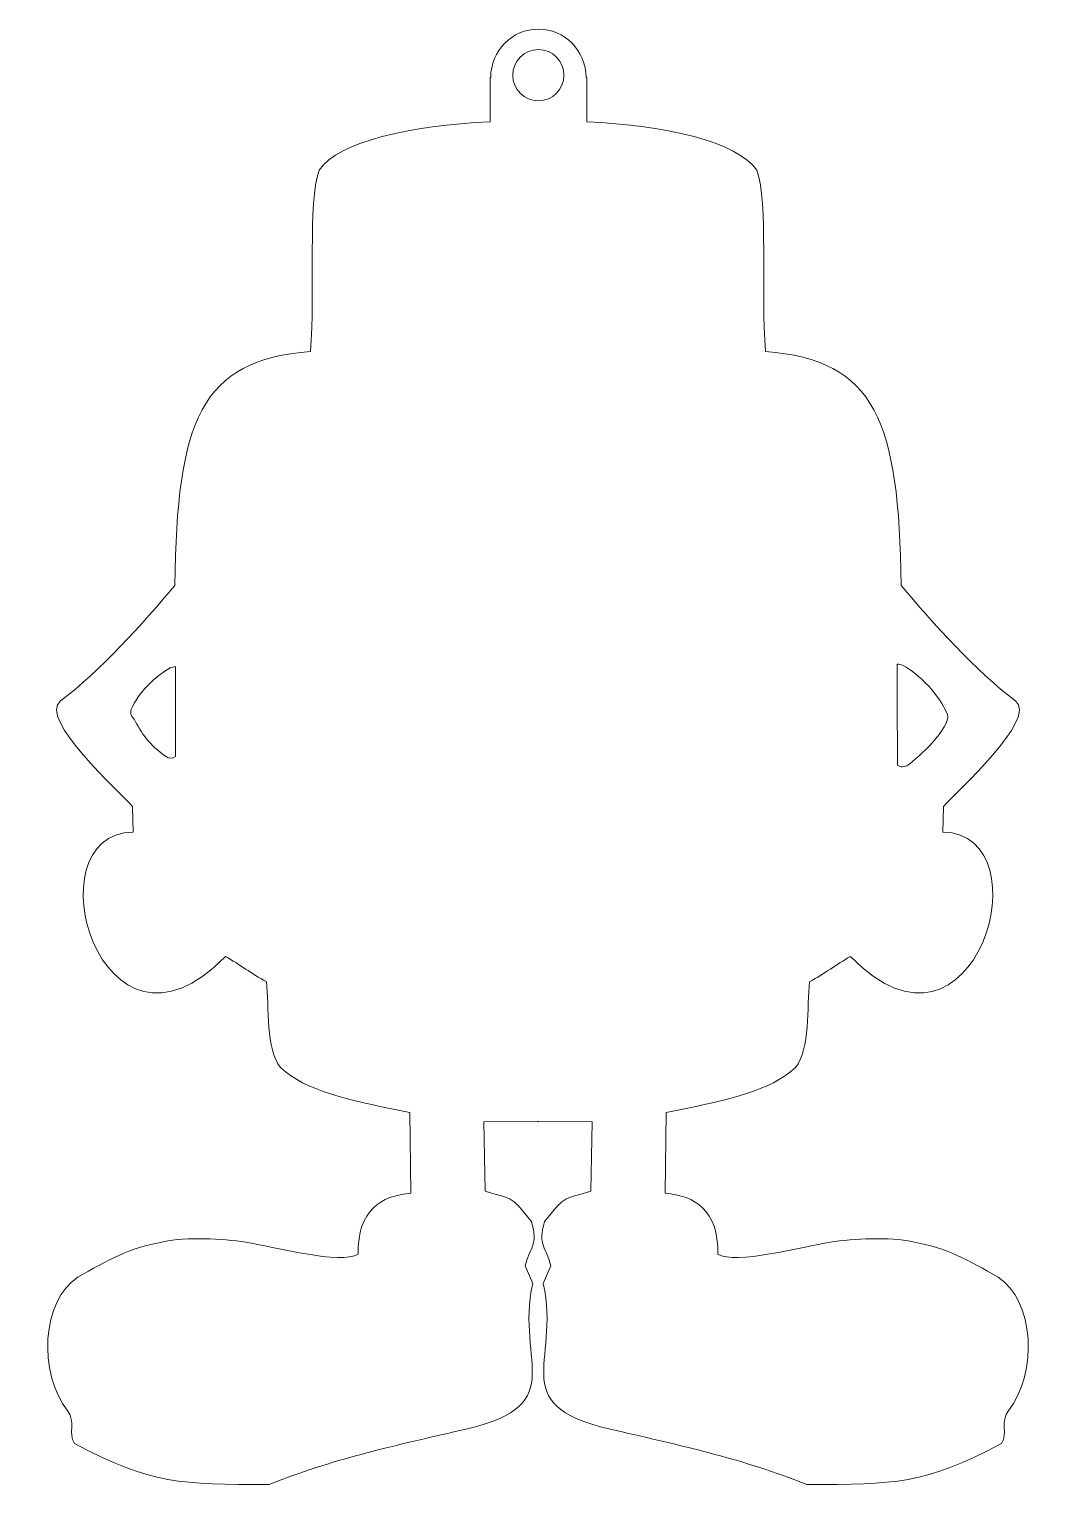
# Model space of a CAD drawing. Header units: millimetres. Extents: x -29.8 to 29.8, y -42.6 to 42.6.
import ezdxf

# ---------------------------------------------------------------- set-up
doc = ezdxf.new("R2010")
doc.units = ezdxf.units.MM
doc.header["$MEASUREMENT"] = 0
doc.layers.add('Camada 1', color=7, linetype='Continuous')

msp = doc.modelspace()

# ---------------------------------------------------------------- linework, layer by layer
at = {"layer": 'Camada 1', "color": 240, "lineweight": 9}
msp.add_ellipse((0.0218, 39.9095), major_axis=(0, 1.5), ratio=1, dxfattribs=at)
for points, knots in [([(2.8539, 37.1861), (7.4962, 36.9511), (11.6612, 36.0354), (12.8248, 34.3479), (12.8248, 34.3479), (13.5033, 32.4157), (13.0431, 27.2861), (13.3308, 23.723), (13.3308, 23.723), (19.7733, 23.2666), (21.1677, 19.6397), (21.2685, 10.0353), (21.2685, 10.0353), (23.1217, 7.8263), (25.6967, 4.9874), (27.9678, 3.2706), (27.9678, 3.2706), (29.3428, 2.2314), (24.4381, -2.1082), (23.7646, -2.9135), (23.7646, -2.9135), (23.7646, -2.9135), (23.7148, -4.4135), (23.7148, -4.4135), (23.7148, -4.4135), (29.8168, -4.4859), (25.6028, -19.2249), (18.3192, -11.6946), (18.3192, -11.6946), (17.4729, -12.1513), (16.8043, -12.6992), (15.9138, -13.171), (15.9138, -13.171), (15.7518, -14.6611), (15.9455, -17.1225), (15.0961, -18.1856), (15.0961, -18.1856), (13.6379, -19.5875), (10.903, -20.1001), (8.9675, -20.5326), (8.9675, -20.5326), (8.9675, -20.5326), (7.5098, -20.8356), (7.5098, -20.8356), (7.5098, -20.8356), (7.5098, -20.8356), (7.4412, -25.5443), (7.4412, -25.5443), (7.4412, -25.5443), (9.2173, -25.7304), (10.5551, -26.5219), (10.5447, -29.1173), (10.5447, -29.1173), (11.5105, -29.7719), (15.5079, -28.6807), (17.1254, -28.4215), (17.1254, -28.4215), (18.4872, -28.2267), (20.6155, -28.0885), (21.9534, -28.4054), (21.9534, -28.4054), (23.9676, -28.7496), (25.2402, -29.4961), (26.9648, -30.4747), (26.9648, -30.4747), (29.063, -31.8384), (29.3244, -36.0524), (27.5523, -38.3125), (27.5523, -38.3125), (27.0746, -38.9219), (27.5351, -39.5969), (27.1627, -40.2077), (27.1627, -40.2077), (22.6112, -42.6348), (20.9412, -42.5999), (15.7545, -42.6091), (15.7545, -42.6091), (11.9502, -41.1099), (8.8243, -40.4441), (4.8538, -39.5099), (4.8538, -39.5099), (-2.1659, -38.098), (1.3819, -35.5688), (0.3052, -30.8418), (0.3052, -30.8418), (0.3052, -30.8418), (0.7474, -29.8105), (0.7474, -29.8105), (0.7474, -29.8105), (0.5255, -28.7915), (-0.0479, -28.5925), (0.3841, -27.2142), (0.3841, -27.2142), (1.5694, -25.7425), (1.3023, -25.989), (3.1036, -25.4306), (3.1036, -25.4306), (3.1036, -25.4306), (3.1667, -21.3823), (3.1667, -21.3823), (3.1667, -21.3823), (3.1667, -21.3823), (0.0335, -21.3607), (0.0335, -21.3607), (0.0335, -21.3607), (0.0335, -21.3607), (-0.0335, -21.3607), (-0.0335, -21.3607), (-0.0335, -21.3607), (-0.0335, -21.3607), (-3.1667, -21.3823), (-3.1667, -21.3823), (-3.1667, -21.3823), (-3.1667, -21.3823), (-3.1036, -25.4306), (-3.1036, -25.4306), (-3.1036, -25.4306), (-1.3023, -25.989), (-1.5694, -25.7425), (-0.3841, -27.2142), (-0.3841, -27.2142), (0.0479, -28.5925), (-0.5255, -28.7915), (-0.7474, -29.8105), (-0.7474, -29.8105), (-0.7474, -29.8105), (-0.3052, -30.8418), (-0.3052, -30.8418), (-0.3052, -30.8418), (-1.3819, -35.5688), (2.1659, -38.098), (-4.8538, -39.5099), (-4.8538, -39.5099), (-8.8243, -40.4441), (-11.9502, -41.1099), (-15.7545, -42.6091), (-15.7545, -42.6091), (-20.9412, -42.5999), (-22.6112, -42.6348), (-27.1627, -40.2077), (-27.1627, -40.2077), (-27.5351, -39.5969), (-27.0746, -38.9219), (-27.5523, -38.3125), (-27.5523, -38.3125), (-29.3244, -36.0524), (-29.063, -31.8384), (-26.9648, -30.4747), (-26.9648, -30.4747), (-25.2402, -29.4961), (-23.9676, -28.7496), (-21.9534, -28.4054), (-21.9534, -28.4054), (-20.6155, -28.0885), (-18.4872, -28.2267), (-17.1254, -28.4215), (-17.1254, -28.4215), (-15.5079, -28.6807), (-11.5105, -29.7719), (-10.5447, -29.1173), (-10.5447, -29.1173), (-10.5551, -26.5219), (-9.2173, -25.7304), (-7.4412, -25.5443), (-7.4412, -25.5443), (-7.4412, -25.5443), (-7.5098, -20.8356), (-7.5098, -20.8356), (-7.5098, -20.8356), (-7.5098, -20.8356), (-8.9675, -20.5326), (-8.9675, -20.5326), (-8.9675, -20.5326), (-10.903, -20.1001), (-13.6379, -19.5875), (-15.0961, -18.1856), (-15.0961, -18.1856), (-15.9455, -17.1225), (-15.7518, -14.6611), (-15.9138, -13.171), (-15.9138, -13.171), (-16.8043, -12.6992), (-17.4729, -12.1513), (-18.3192, -11.6946), (-18.3192, -11.6946), (-25.6028, -19.2249), (-29.8168, -4.4859), (-23.7148, -4.4135), (-23.7148, -4.4135), (-23.7148, -4.4135), (-23.7646, -2.9135), (-23.7646, -2.9135), (-23.7646, -2.9135), (-24.4381, -2.1082), (-29.3428, 2.2314), (-27.9678, 3.2706), (-27.9678, 3.2706), (-25.6967, 4.9874), (-23.1217, 7.8263), (-21.2685, 10.0353), (-21.2685, 10.0353), (-21.1677, 19.6397), (-19.7733, 23.2666), (-13.3308, 23.723), (-13.3308, 23.723), (-13.0431, 27.2861), (-13.5033, 32.4157), (-12.8248, 34.3479), (-12.8248, 34.3479), (-11.6576, 36.0406), (-7.4701, 36.9568), (-2.8103, 37.1883), (-2.8103, 37.1883), (-2.8103, 37.1883), (-2.8103, 39.7771), (-2.8103, 39.7771), (-2.8103, 39.7771), (-2.8103, 39.7771), (-2.7704, 39.7771), (-2.7704, 39.7771), (-2.7704, 39.7771), (-2.7704, 41.3411), (-1.5203, 42.609), (0.0218, 42.609), (0.0218, 42.609), (1.5639, 42.609), (2.814, 41.3411), (2.814, 39.7771), (2.814, 39.7771), (2.814, 39.7771), (2.8539, 39.7771), (2.8539, 39.7771), (2.8539, 39.7771), (2.8539, 39.7771), (2.8539, 37.1861), (2.8539, 37.1861)], [0, 0, 0, 0, 0.0166667, 0.0166667, 0.0166667, 0.0166667, 0.0333333, 0.0333333, 0.0333333, 0.0333333, 0.05, 0.05, 0.05, 0.05, 0.0666667, 0.0666667, 0.0666667, 0.0666667, 0.0833333, 0.0833333, 0.0833333, 0.0833333, 0.1, 0.1, 0.1, 0.1, 0.1166667, 0.1166667, 0.1166667, 0.1166667, 0.1333333, 0.1333333, 0.1333333, 0.1333333, 0.15, 0.15, 0.15, 0.15, 0.1666667, 0.1666667, 0.1666667, 0.1666667, 0.1833333, 0.1833333, 0.1833333, 0.1833333, 0.2, 0.2, 0.2, 0.2, 0.2166667, 0.2166667, 0.2166667, 0.2166667, 0.2333333, 0.2333333, 0.2333333, 0.2333333, 0.25, 0.25, 0.25, 0.25, 0.2666667, 0.2666667, 0.2666667, 0.2666667, 0.2833333, 0.2833333, 0.2833333, 0.2833333, 0.3, 0.3, 0.3, 0.3, 0.3166667, 0.3166667, 0.3166667, 0.3166667, 0.3333333, 0.3333333, 0.3333333, 0.3333333, 0.35, 0.35, 0.35, 0.35, 0.3666667, 0.3666667, 0.3666667, 0.3666667, 0.3833333, 0.3833333, 0.3833333, 0.3833333, 0.4, 0.4, 0.4, 0.4, 0.4166667, 0.4166667, 0.4166667, 0.4166667, 0.4333333, 0.4333333, 0.4333333, 0.4333333, 0.45, 0.45, 0.45, 0.45, 0.4666667, 0.4666667, 0.4666667, 0.4666667, 0.4833333, 0.4833333, 0.4833333, 0.4833333, 0.5, 0.5, 0.5, 0.5, 0.5166667, 0.5166667, 0.5166667, 0.5166667, 0.5333333, 0.5333333, 0.5333333, 0.5333333, 0.55, 0.55, 0.55, 0.55, 0.5666667, 0.5666667, 0.5666667, 0.5666667, 0.5833333, 0.5833333, 0.5833333, 0.5833333, 0.6, 0.6, 0.6, 0.6, 0.6166667, 0.6166667, 0.6166667, 0.6166667, 0.6333333, 0.6333333, 0.6333333, 0.6333333, 0.65, 0.65, 0.65, 0.65, 0.6666667, 0.6666667, 0.6666667, 0.6666667, 0.6833333, 0.6833333, 0.6833333, 0.6833333, 0.7, 0.7, 0.7, 0.7, 0.7166667, 0.7166667, 0.7166667, 0.7166667, 0.7333333, 0.7333333, 0.7333333, 0.7333333, 0.75, 0.75, 0.75, 0.75, 0.7666667, 0.7666667, 0.7666667, 0.7666667, 0.7833333, 0.7833333, 0.7833333, 0.7833333, 0.8, 0.8, 0.8, 0.8, 0.8166667, 0.8166667, 0.8166667, 0.8166667, 0.8333333, 0.8333333, 0.8333333, 0.8333333, 0.85, 0.85, 0.85, 0.85, 0.8666667, 0.8666667, 0.8666667, 0.8666667, 0.8833333, 0.8833333, 0.8833333, 0.8833333, 0.9, 0.9, 0.9, 0.9, 0.9166667, 0.9166667, 0.9166667, 0.9166667, 0.9333333, 0.9333333, 0.9333333, 0.9333333, 0.95, 0.95, 0.95, 0.95, 0.9666667, 0.9666667, 0.9666667, 0.9666667, 1, 1, 1, 1]), ([(-21.2315, 5.2658), (-21.237, 3.5129), (-21.2425, 1.7601), (-21.248, 0.0072), (-21.248, 0.0072), (-21.4216, -0.1314), (-21.6428, -0.09), (-21.7937, 0.0072), (-21.7937, 0.0072), (-22.7886, 0.7072), (-23.2297, 1.3742), (-23.6624, 2.2065), (-23.6624, 2.2065), (-23.796, 2.3402), (-23.9173, 2.4821), (-23.8277, 2.7688), (-23.8277, 2.7688), (-23.4391, 3.761), (-22.3643, 4.7615), (-21.5457, 5.1997), (-21.5457, 5.1997), (-21.4369, 5.2465), (-21.3362, 5.2707), (-21.2315, 5.2658)], [0, 0, 0, 0, 0.1428571, 0.1428571, 0.1428571, 0.1428571, 0.2857143, 0.2857143, 0.2857143, 0.2857143, 0.4285714, 0.4285714, 0.4285714, 0.4285714, 0.5714286, 0.5714286, 0.5714286, 0.5714286, 0.7142857, 0.7142857, 0.7142857, 0.7142857, 1, 1, 1, 1]), ([(21.0408, 5.4207), (21.047, 3.4507), (21.0532, 1.4807), (21.0594, -0.4894), (21.0594, -0.4894), (21.2548, -0.6451), (21.5039, -0.5986), (21.6738, -0.4894), (21.6738, -0.4894), (22.2508, -0.0841), (24.2224, 1.7205), (23.984, 2.4822), (23.984, 2.4822), (23.5464, 3.5973), (22.3162, 4.8539), (21.3946, 5.3464), (21.3946, 5.3464), (21.2721, 5.399), (21.1587, 5.4262), (21.0408, 5.4207)], [0, 0, 0, 0, 0.1666667, 0.1666667, 0.1666667, 0.1666667, 0.3333333, 0.3333333, 0.3333333, 0.3333333, 0.5, 0.5, 0.5, 0.5, 0.6666667, 0.6666667, 0.6666667, 0.6666667, 1, 1, 1, 1])]:
    msp.add_open_spline(points, degree=3, knots=knots, dxfattribs=at)

doc.saveas('drawing.dxf')
